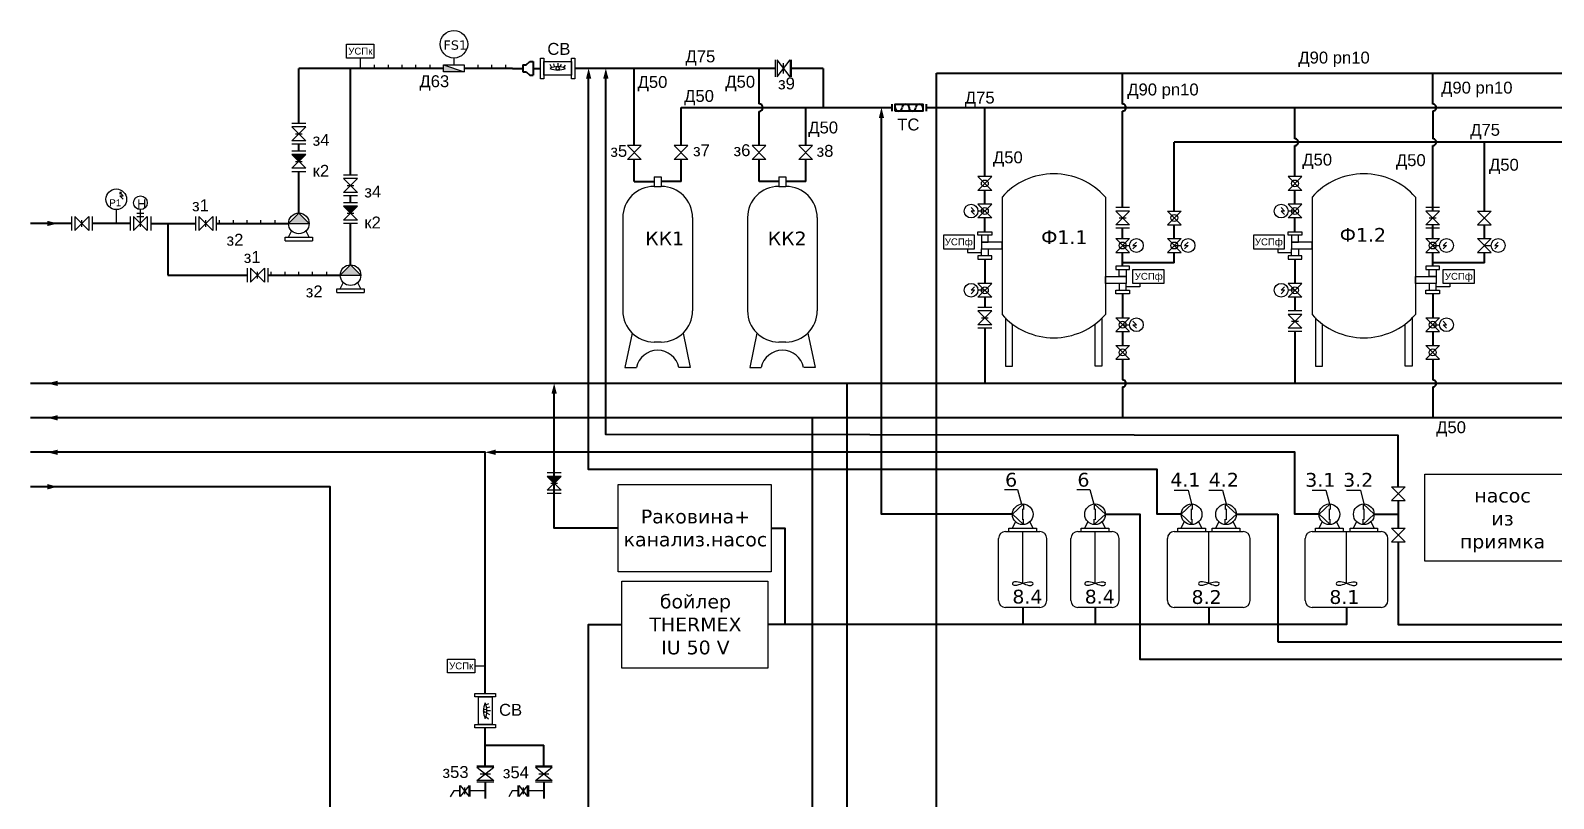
# Model space of a CAD drawing. Header units: millimetres. Extents: x 113402 to 208521, y -93000 to 13484.
# Drawn here: x 154900 to 177003, y -24023 to -12880 of the extents above; entities that cross this region are included whole.
import ezdxf

# ---------------------------------------------------------------- set-up
doc = ezdxf.new("R2010")
doc.units = ezdxf.units.MM
doc.layers.add('1', color=7, linetype='Continuous')
doc.layers.add('2', color=7, linetype='Continuous')
for name, color, linetype, lineweight in [('В10', 66, 'Continuous', 40), ('В30', 136, 'Continuous', 40), ('В50', 180, 'Continuous', 40), ('В60Н', 140, 'Continuous', 40), ('В90', 120, 'Continuous', 40), ('К20Н', 33, 'Continuous', 40), ('К30', 54, 'Continuous', 40), ('Р1', 202, 'Continuous', 40), ('Р4', 210, 'Continuous', 40)]:
    doc.layers.add(name, color=color, linetype=linetype, lineweight=lineweight)
for name, color, linetype, lineweight, true_color in [('В20', 7, 'Continuous', 40, 0x0a7800), ('К10', 7, 'Continuous', 40, 0xffbe00), ('Р2', 7, 'Continuous', 40, 0x991b1e), ('Р3', 7, 'Continuous', 40, 0xd19cc7)]:
    doc.layers.add(name, color=color, linetype=linetype, lineweight=lineweight, true_color=true_color)
doc.styles.get("Standard").update_dxf_attribs({"font": 'arial.ttf'})

msp = doc.modelspace()

# ---------------------------------------------------------------- hatches: boundary and pattern name
h = msp.add_hatch(color=256)
h.dxf.hatch_style = 1
h.paths.add_polyline_path([(158895, -14680), (158695, -14680), (158795, -14780)])
h = msp.add_hatch(color=256)
h.dxf.hatch_style = 1
h.paths.add_polyline_path([(159645, -15430), (159445, -15430), (159545, -15530)])
h = msp.add_hatch(color=256)
h.dxf.hatch_style = 1
h.paths.add_polyline_path([(158945, -15680), (158795, -15530), (158646, -15680)])
h = msp.add_hatch(color=256)
h.dxf.hatch_style = 1
h.paths.add_polyline_path([(159695, -16430), (159545, -16280), (159396, -16430)])
h = msp.add_hatch(color=256)
h.dxf.hatch_style = 1
h.paths.add_polyline_path([(162600, -19350), (162400, -19350), (162500, -19450)])
at = {"layer": '2', "ltscale": 0.5}
msp.add_hatch(color=256, dxfattribs=at).paths.add_polyline_path([(160895, -13380), (160895, -13480), (161195, -13480)])

# ---------------------------------------------------------------- linework, layer by layer
for p, q in [((159685, -13280), (159685, -13430)), ((159895, -13430), (159895, -13380)), ((160095, -13430), (160095, -13380)), ((160295, -13430), (160295, -13380)), ((160495, -13430), (160495, -13380)), ((160695, -13380), (160695, -13430)), ((161395, -13430), (161395, -13380)), ((161595, -13430), (161595, -13380)), ((161795, -13380), (161795, -13430)), ((158895, -14230), (158695, -14230)), ((158895, -14280), (158695, -14280)), ((158695, -14280), (158895, -14480)), ((158895, -14280), (158695, -14480)), ((158895, -14480), (158695, -14480)), ((158895, -14530), (158695, -14530)), ((158745, -14380), (158845, -14380)), ((163763, -14550), (163563, -14550)), ((163563, -14550), (163763, -14750)), ((163763, -14550), (163563, -14750)), ((164442, -14550), (164242, -14550)), ((164242, -14550), (164442, -14750)), ((164442, -14550), (164242, -14750)), ((165573, -14550), (165373, -14550)), ((165373, -14550), (165573, -14750)), ((165573, -14550), (165373, -14750)), ((166251, -14550), (166051, -14550)), ((166051, -14550), (166251, -14750)), ((166251, -14550), (166051, -14750)), ((158895, -14630), (158695, -14630)), ((158895, -14680), (158695, -14680)), ((158695, -14680), (158895, -14880)), ((158895, -14680), (158695, -14880)), ((158745, -14780), (158845, -14780)), ((163763, -14750), (163563, -14750)), ((164442, -14750), (164242, -14750)), ((165573, -14750), (165373, -14750)), ((166251, -14750), (166051, -14750)), ((158895, -14880), (158695, -14880)), ((158895, -14930), (158695, -14930)), ((159645, -14980), (159445, -14980)), ((168850, -15000), (168650, -15000)), ((168650, -15000), (168850, -15200)), ((168850, -15000), (168650, -15200)), ((173350, -15000), (173150, -15000)), ((173150, -15000), (173350, -15200)), ((173350, -15000), (173150, -15200)), ((156245, -15280), (156195, -15230)), ((159645, -15030), (159445, -15030)), ((159445, -15030), (159645, -15230)), ((159645, -15030), (159445, -15230)), ((159645, -15230), (159445, -15230)), ((159495, -15130), (159595, -15130)), ((168850, -15200), (168650, -15200)), ((173350, -15200), (173150, -15200)), ((156245, -15330), (156195, -15280)), ((156195, -15280), (156245, -15280)), ((159645, -15280), (159445, -15280)), ((159645, -15380), (159445, -15380)), ((159645, -15430), (159445, -15430)), ((159445, -15430), (159645, -15630)), ((159645, -15430), (159445, -15630)), ((168550, -15450), (168600, -15500)), ((168850, -15400), (168650, -15400)), ((168650, -15400), (168850, -15600)), ((168850, -15400), (168650, -15600)), ((170850, -15450), (170650, -15450)), ((173050, -15450), (173100, -15500)), ((173350, -15400), (173150, -15400)), ((173150, -15400), (173350, -15600)), ((173350, -15400), (173150, -15600)), ((175350, -15450), (175150, -15450)), ((155495, -15580), (155495, -15780)), ((155545, -15580), (155545, -15780)), ((155545, -15780), (155745, -15580)), ((155545, -15580), (155745, -15780)), ((155645, -15730), (155645, -15630)), ((155745, -15580), (155745, -15780)), ((155795, -15580), (155795, -15780)), ((156145, -15480), (156145, -15680)), ((156345, -15580), (156345, -15780)), ((156395, -15580), (156395, -15780)), ((156395, -15780), (156595, -15580)), ((156395, -15580), (156595, -15780)), ((156445, -15530), (156545, -15530)), ((156445, -15580), (156545, -15580)), ((156495, -15730), (156495, -15480)), ((156595, -15580), (156595, -15780)), ((156645, -15580), (156645, -15780)), ((157295, -15580), (157295, -15780)), ((157345, -15580), (157345, -15780)), ((157345, -15780), (157545, -15580)), ((157345, -15580), (157545, -15780)), ((157445, -15730), (157445, -15630)), ((157545, -15580), (157545, -15780)), ((157595, -15580), (157595, -15780)), ((157645, -15680), (157645, -15630)), ((157845, -15680), (157845, -15630)), ((158045, -15680), (158045, -15630)), ((158245, -15680), (158245, -15630)), ((158445, -15630), (158445, -15680)), ((158645, -15680), (158945, -15680)), ((159645, -15630), (159445, -15630)), ((159645, -15680), (159445, -15680)), ((159495, -15530), (159595, -15530)), ((168600, -15500), (168550, -15500)), ((168550, -15500), (168600, -15550)), ((168750, -15500), (168650, -15500)), ((168850, -15600), (168650, -15600)), ((170850, -15500), (170650, -15500)), ((170650, -15500), (170850, -15700)), ((170850, -15500), (170650, -15700)), ((170700, -15600), (170800, -15600)), ((171400, -15500), (171600, -15500)), ((171600, -15500), (171400, -15700)), ((171400, -15500), (171600, -15700)), ((173100, -15500), (173050, -15500)), ((173050, -15500), (173100, -15550)), ((173250, -15500), (173150, -15500)), ((173350, -15600), (173150, -15600)), ((175350, -15500), (175150, -15500)), ((175150, -15500), (175350, -15700)), ((175350, -15500), (175150, -15700)), ((175200, -15600), (175300, -15600)), ((175900, -15500), (176100, -15500)), ((176100, -15500), (175900, -15700)), ((175900, -15500), (176100, -15700)), ((158595, -15930), (158595, -15880)), ((158595, -15880), (158995, -15880)), ((158645, -15880), (158695, -15780)), ((158945, -15880), (158895, -15780)), ((158995, -15880), (158995, -15930)), ((170850, -15700), (170650, -15700)), ((170850, -15750), (170650, -15750)), ((170650, -15900), (170850, -15900)), ((170850, -15900), (170650, -16100)), ((170650, -15900), (170850, -16100)), ((171400, -15700), (171600, -15700)), ((171400, -15900), (171600, -15900)), ((171600, -15900), (171400, -16100)), ((171400, -15900), (171600, -16100)), ((175350, -15700), (175150, -15700)), ((175350, -15750), (175150, -15750)), ((175150, -15900), (175350, -15900)), ((175350, -15900), (175150, -16100)), ((175150, -15900), (175350, -16100)), ((175900, -15700), (176100, -15700)), ((175900, -15900), (176100, -15900)), ((176100, -15900), (175900, -16100)), ((175900, -15900), (176100, -16100)), ((158595, -15930), (158995, -15930)), ((168500, -16050), (168500, -16100)), ((168500, -16100), (168700, -16100)), ((170650, -16100), (170850, -16100)), ((170750, -16000), (170850, -16000)), ((170950, -15950), (170900, -16000)), ((170900, -16000), (170950, -16000)), ((170950, -16000), (170900, -16050)), ((171400, -16100), (171600, -16100)), ((171500, -16000), (171600, -16000)), ((171700, -15950), (171650, -16000)), ((171650, -16000), (171700, -16000)), ((171700, -16000), (171650, -16050)), ((173000, -16050), (173000, -16100)), ((173000, -16100), (173200, -16100)), ((175150, -16100), (175350, -16100)), ((175250, -16000), (175350, -16000)), ((175450, -15950), (175400, -16000)), ((175400, -16000), (175450, -16000)), ((175450, -16000), (175400, -16050)), ((175900, -16100), (176100, -16100)), ((176000, -16000), (176100, -16000)), ((176200, -15950), (176150, -16000)), ((176150, -16000), (176200, -16000)), ((176200, -16000), (176150, -16050)), ((158045, -16330), (158045, -16530)), ((158095, -16330), (158095, -16530)), ((158095, -16530), (158295, -16330)), ((158095, -16330), (158295, -16530)), ((158295, -16330), (158295, -16530)), ((158345, -16330), (158345, -16530)), ((158195, -16480), (158195, -16380)), ((158395, -16430), (158395, -16380)), ((158595, -16430), (158595, -16380)), ((158795, -16430), (158795, -16380)), ((158995, -16430), (158995, -16380)), ((159195, -16380), (159195, -16430)), ((159395, -16430), (159695, -16430)), ((159395, -16630), (159445, -16530)), ((159695, -16630), (159645, -16530)), ((168850, -16550), (168650, -16550)), ((168650, -16750), (168850, -16550)), ((168850, -16750), (168650, -16550)), ((171000, -16550), (171000, -16600)), ((173350, -16550), (173150, -16550)), ((173150, -16750), (173350, -16550)), ((173350, -16750), (173150, -16550)), ((175500, -16550), (175500, -16600)), ((159345, -16680), (159345, -16630)), ((159345, -16630), (159745, -16630)), ((159345, -16680), (159745, -16680)), ((159745, -16630), (159745, -16680)), ((168550, -16650), (168600, -16600)), ((168550, -16700), (168600, -16650)), ((168600, -16650), (168550, -16650)), ((168750, -16650), (168650, -16650)), ((168850, -16750), (168650, -16750)), ((171000, -16600), (170800, -16600)), ((173050, -16650), (173100, -16600)), ((173050, -16700), (173100, -16650)), ((173100, -16650), (173050, -16650)), ((173250, -16650), (173150, -16650)), ((173350, -16750), (173150, -16750)), ((175500, -16600), (175300, -16600)), ((168850, -16900), (168650, -16900)), ((168850, -16950), (168650, -16950)), ((168650, -16950), (168850, -17150)), ((168850, -16950), (168650, -17150)), ((173350, -16950), (173150, -16950)), ((173350, -17000), (173150, -17000)), ((173150, -17000), (173350, -17200)), ((173350, -17000), (173150, -17200)), ((168850, -17150), (168650, -17150)), ((168850, -17200), (168650, -17200)), ((168700, -17050), (168800, -17050)), ((170650, -17050), (170850, -17050)), ((170850, -17250), (170650, -17050)), ((170650, -17250), (170850, -17050)), ((170750, -17150), (170850, -17150)), ((170950, -17150), (170900, -17100)), ((170950, -17200), (170900, -17150)), ((170900, -17150), (170950, -17150)), ((173350, -17200), (173150, -17200)), ((173200, -17100), (173300, -17100)), ((175150, -17050), (175350, -17050)), ((175350, -17250), (175150, -17050)), ((175150, -17250), (175350, -17050)), ((175250, -17150), (175350, -17150)), ((175450, -17150), (175400, -17100)), ((175450, -17200), (175400, -17150)), ((175400, -17150), (175450, -17150)), ((170650, -17250), (170850, -17250)), ((170650, -17450), (170850, -17450)), ((170850, -17650), (170650, -17450)), ((170650, -17650), (170850, -17450)), ((173350, -17250), (173150, -17250)), ((175150, -17250), (175350, -17250)), ((175150, -17450), (175350, -17450)), ((175350, -17650), (175150, -17450)), ((175150, -17650), (175350, -17450)), ((170650, -17650), (170850, -17650)), ((175150, -17650), (175350, -17650)), ((162600, -19300), (162400, -19300)), ((162600, -19350), (162400, -19350)), ((162400, -19350), (162600, -19550)), ((162600, -19350), (162400, -19550)), ((162450, -19450), (162550, -19450)), ((162600, -19550), (162400, -19550)), ((162600, -19600), (162400, -19600)), ((174650, -19500), (174850, -19500)), ((174850, -19500), (174650, -19700)), ((174650, -19500), (174850, -19700)), ((174650, -19700), (174850, -19700)), ((169100, -20150), (169100, -20100)), ((169100, -20100), (169500, -20100)), ((169150, -20100), (169200, -20000)), ((169450, -20100), (169400, -20000)), ((169500, -20100), (169500, -20150)), ((170150, -20150), (170150, -20100)), ((170150, -20100), (170550, -20100)), ((170200, -20100), (170250, -20000)), ((170500, -20100), (170450, -20000)), ((170550, -20100), (170550, -20150)), ((171550, -20150), (171550, -20100)), ((171550, -20100), (171950, -20100)), ((171600, -20100), (171650, -20000)), ((171900, -20100), (171850, -20000)), ((171950, -20100), (171950, -20150)), ((172050, -20150), (172050, -20100)), ((172050, -20100), (172450, -20100)), ((172100, -20100), (172150, -20000)), ((172400, -20100), (172350, -20000)), ((172450, -20100), (172450, -20150)), ((173550, -20150), (173550, -20100)), ((173550, -20100), (173950, -20100)), ((173600, -20100), (173650, -20000)), ((173900, -20100), (173850, -20000)), ((173950, -20100), (173950, -20150)), ((174050, -20150), (174050, -20100)), ((174050, -20100), (174450, -20100)), ((174100, -20100), (174150, -20000)), ((174400, -20100), (174350, -20000)), ((174450, -20100), (174450, -20150)), ((174650, -20100), (174850, -20100)), ((174850, -20100), (174650, -20300)), ((174650, -20100), (174850, -20300)), ((168950, -21150), (168950, -20250)), ((169050, -20150), (169550, -20150)), ((169300, -20900), (169300, -20150)), ((169650, -21150), (169650, -20250)), ((170000, -21150), (170000, -20250)), ((170100, -20150), (170600, -20150)), ((170350, -20900), (170350, -20150)), ((170700, -21150), (170700, -20250)), ((171400, -21150), (171400, -20250)), ((171500, -20150), (172500, -20150)), ((172000, -20900), (172000, -20150)), ((172600, -21150), (172600, -20250)), ((173400, -21150), (173400, -20250)), ((173500, -20150), (174500, -20150)), ((174000, -20900), (174000, -20150)), ((174600, -21150), (174600, -20250)), ((174650, -20300), (174850, -20300)), ((169550, -21250), (169050, -21250)), ((170600, -21250), (170100, -21250)), ((172500, -21250), (171500, -21250)), ((174500, -21250), (173500, -21250)), ((161350, -22100), (161500, -22100))]:
    msp.add_line(p, q)
at = {"ltscale": 10}
for p, q in [((158795, -15530), (158646, -15680)), ((158795, -15530), (158945, -15680)), ((159545, -16280), (159396, -16430)), ((159545, -16280), (159695, -16430)), ((169150, -19900), (169311, -19750)), ((169300, -19981), (169300, -19819)), ((169311, -19750), (169311, -19832)), ((170500, -19900), (170339, -19750)), ((170339, -19750), (170339, -19831)), ((170350, -19819), (170350, -19981)), ((171600, -19900), (171761, -19750)), ((171750, -19981), (171750, -19819)), ((171761, -19750), (171761, -19832)), ((172400, -19900), (172239, -19750)), ((172239, -19750), (172239, -19831)), ((172250, -19819), (172250, -19981)), ((173600, -19900), (173761, -19750)), ((173750, -19981), (173750, -19819)), ((173761, -19750), (173761, -19832)), ((174400, -19900), (174239, -19750)), ((174239, -19750), (174239, -19831)), ((174250, -19819), (174250, -19981)), ((169150, -19900), (169311, -20050)), ((169311, -20050), (169311, -19969)), ((170500, -19900), (170339, -20050)), ((170339, -20050), (170339, -19968)), ((171600, -19900), (171761, -20050)), ((171761, -20050), (171761, -19969)), ((172400, -19900), (172239, -20050)), ((172239, -20050), (172239, -19968)), ((173600, -19900), (173761, -20050)), ((173761, -20050), (173761, -19969)), ((174400, -19900), (174239, -20050)), ((174239, -20050), (174239, -19968))]:
    msp.add_line(p, q, dxfattribs=at)
at = {"ltscale": 0.166667}
for p, q in [((169034, -19538), (169224, -19538)), ((170084, -19538), (170274, -19538)), ((171500, -19550), (171700, -19550)), ((172000, -19550), (172200, -19550)), ((173500, -19550), (173700, -19550)), ((174000, -19550), (174200, -19550))]:
    msp.add_line(p, q, dxfattribs=at)
at = {"ltscale": 0.4}
for p, q in [((169224, -19538), (169283, -19753)), ((170274, -19538), (170333, -19753)), ((171700, -19550), (171750, -19750)), ((172200, -19550), (172250, -19750)), ((173700, -19550), (173750, -19750)), ((174200, -19550), (174250, -19750))]:
    msp.add_line(p, q, dxfattribs=at)
for points in [[(159885, -13280), (159485, -13280), (159485, -13080), (159885, -13080)], [(168150, -16050), (168600, -16050), (168600, -15850), (168150, -15850)], [(172650, -16050), (173100, -16050), (173100, -15850), (172650, -15850)], [(171350, -16550), (170900, -16550), (170900, -16350), (171350, -16350)], [(175850, -16550), (175400, -16550), (175400, -16350), (175850, -16350)], [(175137, -19318), (177556, -19318), (177556, -20582), (175137, -20582)], [(163431, -19468), (165650, -19468), (165650, -20732), (163431, -20732)], [(163481, -20868), (165600, -20868), (165600, -22132), (163481, -22132)], [(161350, -22200), (160950, -22200), (160950, -22000), (161350, -22000)]]:
    msp.add_lwpolyline(points, close=True)
for centre, radius in [((156145, -15330), 150), ((168750, -15100), 50), ((173250, -15100), 50), ((156495, -15380), 100), ((168550, -15500), 100), ((168750, -15500), 50), ((173050, -15500), 100), ((173250, -15500), 50), ((158795, -15680), 150), ((171500, -15600), 50), ((170950, -16000), 100), ((171700, -16000), 100), ((175450, -16000), 100), ((176200, -16000), 100), ((170750, -16000), 50), ((171500, -16000), 50), ((175250, -16000), 50), ((159545, -16430), 150), ((168550, -16650), 100), ((173050, -16650), 100), ((168750, -16650), 50), ((173250, -16650), 50), ((170750, -17150), 50), ((170950, -17150), 100), ((175250, -17150), 50), ((175450, -17150), 100), ((170750, -17550), 50), ((175250, -17550), 50), ((169300, -19900), 150), ((170350, -19900), 150), ((171750, -19900), 150), ((172250, -19900), 150), ((173750, -19900), 150), ((174250, -19900), 150)]:
    msp.add_circle(centre, radius)
for centre, start, end in [((169050, -20250), 90, 180), ((169550, -20250), 0, 90), ((170100, -20250), 90, 180), ((170600, -20250), 0, 90), ((171500, -20250), 90, 180), ((172500, -20250), 0, 90), ((173500, -20250), 90, 180), ((174500, -20250), 0, 90), ((169050, -21150), 180, 270), ((169550, -21150), 270, 0), ((170100, -21150), 180, 270), ((170600, -21150), 270, 0), ((171500, -21150), 180, 270), ((172500, -21150), 270, 0), ((173500, -21150), 180, 270), ((174500, -21150), 270, 0)]:
    msp.add_arc(centre, 100, start, end)
at = {"ltscale": 50}
for centre, start, end in [((169169, -20905), 144.6538, 215.3462), ((169431, -20905), 324.6538, 35.3462), ((170219, -20905), 144.6538, 215.3462), ((170481, -20905), 324.6538, 35.3462), ((171869, -20905), 144.6538, 215.3462), ((172131, -20905), 324.6538, 35.3462), ((173869, -20905), 144.6538, 215.3462), ((174131, -20905), 324.6538, 35.3462)]:
    msp.add_arc(centre, 19, start, end, dxfattribs=at)
for points in [[(169300, -20900), (169211, -20880), (169156, -20891), (169154, -20894)], [(169300, -20900), (169211, -20931), (169156, -20920), (169154, -20916)], [(169300, -20900), (169389, -20880), (169444, -20891), (169446, -20894)], [(169300, -20900), (169389, -20931), (169444, -20920), (169446, -20916)], [(170350, -20900), (170261, -20880), (170206, -20891), (170204, -20894)], [(170350, -20900), (170261, -20931), (170206, -20920), (170204, -20916)], [(170350, -20900), (170439, -20880), (170494, -20891), (170496, -20894)], [(170350, -20900), (170439, -20931), (170494, -20920), (170496, -20916)], [(172000, -20900), (171911, -20880), (171856, -20891), (171854, -20894)], [(172000, -20900), (171911, -20931), (171856, -20920), (171854, -20916)], [(172000, -20900), (172089, -20880), (172144, -20891), (172146, -20894)], [(172000, -20900), (172089, -20931), (172144, -20920), (172146, -20916)], [(174000, -20900), (173911, -20880), (173856, -20891), (173854, -20894)], [(174000, -20900), (173911, -20931), (173856, -20920), (173854, -20916)], [(174000, -20900), (174089, -20880), (174144, -20891), (174146, -20894)], [(174000, -20900), (174089, -20931), (174144, -20920), (174146, -20916)]]:
    msp.add_spline(points, degree=3, dxfattribs=at)
at = {"layer": '1'}
for p, q in [((162462, -13412), (162444, -13376)), ((162505, -13402), (162495, -13363)), ((162552, -13355), (162552, -13405)), ((162588, -13403), (162608, -13368)), ((162642, -13417), (162666, -13384)), ((163950, -15004), (164054, -15004)), ((163950, -15004), (163950, -15143)), ((164054, -15004), (164054, -15143)), ((165760, -15004), (165864, -15004)), ((165760, -15004), (165760, -15143)), ((165864, -15004), (165864, -15143)), ((156195, -15230), (156220, -15230)), ((156220, -15230), (156195, -15230)), ((156195, -15230), (156195, -15255)), ((156195, -15255), (156220, -15230)), ((163950, -15143), (164054, -15143)), ((165760, -15143), (165864, -15143)), ((169000, -15298), (169000, -17000)), ((170500, -15298), (170500, -17000)), ((173500, -15298), (173500, -17000)), ((175000, -15298), (175000, -17000)), ((163497, -15596), (163497, -16946)), ((164508, -15596), (164508, -16946)), ((165306, -15596), (165306, -16946)), ((166318, -15596), (166318, -16946)), ((169050, -17050), (169050, -17750)), ((169150, -17750), (169150, -17150)), ((170350, -17750), (170350, -17150)), ((170450, -17054), (170450, -17750)), ((173550, -17050), (173550, -17750)), ((173650, -17750), (173650, -17150)), ((174850, -17750), (174850, -17150)), ((174950, -17054), (174950, -17750)), ((164054, -17400), (163950, -17400)), ((165864, -17400), (165760, -17400)), ((169050, -17750), (169150, -17750)), ((170450, -17750), (170350, -17750)), ((173550, -17750), (173650, -17750)), ((174950, -17750), (174850, -17750)), ((161518, -22660), (161554, -22643)), ((161575, -22750), (161525, -22750)), ((161528, -22704), (161567, -22694)), ((161513, -22840), (161546, -22865)), ((161527, -22787), (161562, -22806))]:
    msp.add_line(p, q, dxfattribs=at)
at = {"layer": '1', "ltscale": 0.166667}
for p, q in [((163632, -17270), (163528, -17768)), ((164372, -17270), (164476, -17768)), ((165442, -17270), (165338, -17768)), ((166182, -17270), (166286, -17768)), ((163528, -17768), (163693, -17768)), ((164476, -17768), (164311, -17768)), ((165338, -17768), (165503, -17768)), ((166286, -17768), (166121, -17768))]:
    msp.add_line(p, q, dxfattribs=at)
at = {"layer": '1', "color": 64}
for p, q in [((161125, -23832), (161125, -23994)), ((161138, -23994), (161138, -23832)), ((161265, -23832), (161138, -23994)), ((161138, -23832), (161265, -23994)), ((161201, -23865), (161201, -23962)), ((161201, -23865), (161201, -23962)), ((161265, -23994), (161265, -23832)), ((161278, -23832), (161278, -23994)), ((161975, -23832), (161975, -23994)), ((161988, -23994), (161988, -23832)), ((162115, -23832), (161988, -23994)), ((161988, -23832), (162115, -23994)), ((162051, -23865), (162051, -23962)), ((162051, -23865), (162051, -23962)), ((162115, -23994), (162115, -23832)), ((162128, -23832), (162128, -23994))]:
    msp.add_line(p, q, dxfattribs=at)
at = {"layer": '1', "color": 64, "ltscale": 0.4}
for p, q in [((161043, -23913), (160993, -24001)), ((161125, -23913), (161043, -23913)), ((161500, -23913), (161278, -23913)), ((161893, -23913), (161843, -24001)), ((161975, -23913), (161893, -23913)), ((162350, -23913), (162128, -23913))]:
    msp.add_line(p, q, dxfattribs=at)
at = {"layer": '1'}
for points in [[(162302, -13280), (162352, -13280), (162352, -13580), (162302, -13580)], [(162352, -13330), (162752, -13330), (162752, -13530), (162352, -13530)], [(162752, -13280), (162802, -13280), (162802, -13580), (162752, -13580)], [(168850, -15850), (168650, -15850), (168650, -15800), (168850, -15800)], [(168700, -15950), (168800, -15950), (168800, -15850), (168700, -15850)], [(173350, -15850), (173150, -15850), (173150, -15800), (173350, -15800)], [(173200, -15950), (173300, -15950), (173300, -15850), (173200, -15850)], [(168700, -16050), (169000, -16050), (169000, -15950), (168700, -15950)], [(168700, -16050), (168800, -16050), (168800, -16150), (168700, -16150)], [(173200, -16050), (173500, -16050), (173500, -15950), (173200, -15950)], [(173200, -16050), (173300, -16050), (173300, -16150), (173200, -16150)], [(168850, -16150), (168650, -16150), (168650, -16200), (168850, -16200)], [(170650, -16350), (170850, -16350), (170850, -16300), (170650, -16300)], [(170800, -16450), (170700, -16450), (170700, -16350), (170800, -16350)], [(173350, -16150), (173150, -16150), (173150, -16200), (173350, -16200)], [(175150, -16350), (175350, -16350), (175350, -16300), (175150, -16300)], [(175300, -16450), (175200, -16450), (175200, -16350), (175300, -16350)], [(170800, -16550), (170500, -16550), (170500, -16450), (170800, -16450)], [(170800, -16550), (170700, -16550), (170700, -16650), (170800, -16650)], [(175300, -16550), (175000, -16550), (175000, -16450), (175300, -16450)], [(175300, -16550), (175200, -16550), (175200, -16650), (175300, -16650)], [(170650, -16650), (170850, -16650), (170850, -16700), (170650, -16700)], [(175150, -16650), (175350, -16650), (175350, -16700), (175150, -16700)], [(161650, -22500), (161650, -22550), (161350, -22550), (161350, -22500)], [(161600, -22550), (161600, -22950), (161400, -22950), (161400, -22550)], [(161650, -22950), (161650, -23000), (161350, -23000), (161350, -22950)]]:
    msp.add_lwpolyline(points, close=True, dxfattribs=at)
for centre in [(162552, -13430), (161500, -22750)]:
    msp.add_circle(centre, 25, dxfattribs=at)
for centre, radius, start, end in [((162552, -13668), 263, 64.7203, 115.2797), ((162552, -13189), 266, 244.9424, 295.0576), ((169750, -15960), 1000, 41.4096, 138.5904), ((174250, -15960), 1000, 41.4096, 138.5904), ((163950, -15596), 454, 90, 180), ((164054, -15596), 454, 0, 90), ((165760, -15596), 454, 90, 180), ((165864, -15596), 454, 0, 90), ((163950, -16946), 454, 180, 270), ((164054, -16946), 454, 270, 0), ((165760, -16946), 454, 180, 270), ((165864, -16946), 454, 270, 0), ((169750, -16339), 1000, 221.4096, 318.5904), ((174250, -16339), 1000, 221.4096, 318.5904), ((161741, -22750), 266, 154.9424, 205.0576), ((161262, -22750), 263, 334.7203, 25.2797)]:
    msp.add_arc(centre, radius, start, end, dxfattribs=at)
at = {"layer": '1', "ltscale": 0.166667}
for centre in [(164002, -17836), (165812, -17836)]:
    msp.add_arc(centre, 316, 12.3418, 167.6582, dxfattribs=at)
at = {"layer": '2', "ltscale": 0.5}
for p, q in [((160895, -13380), (161195, -13480)), ((161045, -13276), (161045, -13380))]:
    msp.add_line(p, q, dxfattribs=at)
at = {"layer": '2'}
for p, q in [((165714, -13553), (165714, -13308)), ((165734, -13308), (165734, -13553)), ((165926, -13553), (165734, -13308)), ((165734, -13553), (165926, -13308)), ((165830, -13504), (165830, -13356)), ((165830, -13504), (165830, -13357)), ((165926, -13308), (165926, -13553)), ((165945, -13553), (165945, -13308)), ((161377, -23548), (161623, -23548)), ((161623, -23568), (161377, -23568)), ((161377, -23760), (161623, -23568)), ((161377, -23568), (161623, -23760)), ((162227, -23548), (162473, -23548)), ((162473, -23568), (162227, -23568)), ((162227, -23760), (162473, -23568)), ((162227, -23568), (162473, -23760)), ((161623, -23760), (161377, -23760)), ((161377, -23779), (161623, -23779)), ((161426, -23664), (161574, -23664)), ((161426, -23664), (161574, -23664)), ((162473, -23760), (162227, -23760)), ((162227, -23779), (162473, -23779)), ((162276, -23664), (162424, -23664)), ((162276, -23664), (162424, -23664))]:
    msp.add_line(p, q, dxfattribs=at)
at = {"layer": '2', "ltscale": 0.5}
msp.add_lwpolyline([(160895, -13380), (161195, -13380), (161195, -13480), (160895, -13480)], close=True, dxfattribs=at)
msp.add_circle((161045, -13080), 200, dxfattribs=at)
at = {"layer": 'В10'}
for p, q in [((159795, -13430), (158795, -13430)), ((158795, -14230), (158795, -13430)), ((159545, -14980), (159545, -13430)), ((160895, -13430), (159795, -13430)), ((161895, -13430), (161195, -13430)), ((161895, -13430), (162045, -13430)), ((162045, -13380), (162045, -13480)), ((162045, -13380), (162095, -13380)), ((162045, -13480), (162095, -13480)), ((162095, -13380), (162145, -13330)), ((162095, -13480), (162145, -13530)), ((162145, -13330), (162195, -13330)), ((162195, -13330), (162195, -13530)), ((162195, -13430), (162302, -13430)), ((165714, -13430), (162802, -13430)), ((163663, -14550), (163663, -13430)), ((165473, -13945), (165473, -13430)), ((166404, -13430), (165945, -13430)), ((165968, -13430), (165945, -13430)), ((166404, -13430), (166404, -14000)), ((162145, -13530), (162195, -13530)), ((165473, -14550), (165473, -14055)), ((158795, -14630), (158795, -14530)), ((163663, -15073), (163663, -14750)), ((165473, -15073), (165473, -14750)), ((158795, -15530), (158795, -14930)), ((163663, -15073), (163950, -15073)), ((165760, -15073), (165473, -15073)), ((159545, -15380), (159545, -15280)), ((155495, -15680), (154900, -15680)), ((156345, -15680), (155795, -15680)), ((156645, -15680), (157295, -15680)), ((156895, -15680), (156895, -16430)), ((157595, -15680), (158645, -15680)), ((159545, -16280), (159545, -15680)), ((156895, -16430), (158045, -16430)), ((158345, -16430), (159395, -16430))]:
    msp.add_line(p, q, dxfattribs=at)
msp.add_lwpolyline([(155145, -15680, 77, 0, 0), (155295, -15680, 0, 0, 0)], format="xyseb", dxfattribs=at)
at = {"layer": 'В10', "ltscale": 0.3}
msp.add_arc((165473, -14000), 54.7, 270, 90, dxfattribs=at)
at = {"layer": 'В20'}
for p, q in [((164342, -14550), (164342, -14000)), ((164342, -14000), (167400, -14000)), ((166151, -14550), (166151, -14000)), ((167400, -13950), (167400, -14050)), ((167900, -13950), (167900, -14050)), ((167900, -14000), (177750, -14000)), ((168750, -15000), (168750, -14000)), ((173250, -14450), (173250, -14000)), ((173250, -15000), (173250, -14550)), ((164342, -15073), (164342, -14750)), ((166151, -15073), (166151, -14750)), ((164342, -15073), (164054, -15073)), ((166151, -15073), (165864, -15073)), ((168750, -15400), (168750, -15200)), ((173250, -15400), (173250, -15200)), ((168750, -15800), (168750, -15600)), ((173250, -15800), (173250, -15600))]:
    msp.add_line(p, q, dxfattribs=at)
msp.add_lwpolyline([(167450, -14050), (167450, -13950), (167850, -13950), (167850, -14050)], close=True, dxfattribs=at)
for centre, start, end in [((167500, -14000), 180, 0), ((167600, -14000), 0, 180), ((167700, -14000), 180, 0), ((167800, -14000), 0, 180), ((173250, -14500), 269.7459, 90.2541)]:
    msp.add_arc(centre, 50, start, end, dxfattribs=at)
at = {"layer": 'В30'}
for p, q in [((171500, -15500), (171500, -14500)), ((182050, -14500), (171500, -14500)), ((176000, -15500), (176000, -14500)), ((171500, -15900), (171500, -15700)), ((176000, -15900), (176000, -15700)), ((171500, -16250), (171500, -16100)), ((176000, -16250), (176000, -16100)), ((171500, -16250), (170750, -16250)), ((176000, -16250), (175250, -16250))]:
    msp.add_line(p, q, dxfattribs=at)
at = {"layer": 'В50'}
for p, q in [((161500, -23548), (161500, -23000)), ((161500, -23250), (162350, -23250)), ((162350, -23548), (162350, -23250)), ((161500, -23779), (161500, -24023)), ((162350, -23779), (162350, -24023))]:
    msp.add_line(p, q, dxfattribs=at)
msp.add_lwpolyline([(161500, -22500), (161500, -19000), (154900, -19000)], dxfattribs=at)
msp.add_lwpolyline([(155295, -19000, 77, 0, 0), (155145, -19000, 0, 0, 0)], format="xyseb", dxfattribs=at)
at = {"layer": 'В60Н'}
for p, q in [((168050, -13500), (184750, -13500)), ((170750, -13950), (170750, -13500)), ((175250, -13950), (175250, -13500)), ((170750, -15450), (170750, -14050)), ((175250, -14050), (175250, -14450)), ((175250, -15500), (175250, -14550)), ((170750, -15900), (170750, -15750)), ((175250, -15900), (175250, -15700)), ((170750, -16300), (170750, -16100)), ((175250, -16300), (175250, -16100))]:
    msp.add_line(p, q, dxfattribs=at)
for points in [[(168050, -30250), (168050, -13500)], [(159248, -32500), (159248, -19500), (154900, -19500)]]:
    msp.add_lwpolyline(points, dxfattribs=at)
msp.add_lwpolyline([(155145, -19500, 77, 0, 0), (155295, -19500, 0, 0, 0)], format="xyseb", dxfattribs=at)
at = {"layer": 'В60Н', "ltscale": 0.3}
for centre in [(170750, -14000), (175250, -14000), (175250, -14500)]:
    msp.add_arc(centre, 50, 269.7459, 90.2541, dxfattribs=at)
at = {"layer": 'В90'}
for points in [[(165650, -20100), (165850, -20100), (165850, -21500)], [(174000, -21250), (174000, -21300), (174000, -21500), (165600, -21500)], [(169300, -21250), (169300, -21500)], [(170350, -21250), (170350, -21500)], [(172000, -21250), (172000, -21500)], [(162600, -29043), (163000, -29043), (163000, -21500), (163481, -21500)]]:
    msp.add_lwpolyline(points, dxfattribs=at)
at = {"layer": 'К10'}
for p, q in [((170750, -16700), (170750, -17050)), ((175250, -16700), (175250, -17050)), ((170750, -17250), (170750, -17450)), ((175250, -17250), (175250, -17450)), ((170750, -17650), (170750, -17950)), ((175250, -17650), (175250, -17950)), ((170750, -18050), (170750, -18500)), ((175250, -18050), (175250, -18500)), ((184750, -18500), (154900, -18500)), ((166250, -35250), (166250, -18500))]:
    msp.add_line(p, q, dxfattribs=at)
msp.add_lwpolyline([(155295, -18500, 77, 0, 0), (155145, -18500, 0, 0, 0)], format="xyseb", dxfattribs=at)
for centre in [(170750, -18000), (175250, -18000)]:
    msp.add_arc(centre, 50, 269.7459, 90.2541, dxfattribs=at)
at = {"layer": 'К20Н'}
for p, q in [((168750, -16200), (168750, -16550)), ((173250, -16200), (173250, -16550)), ((168750, -16750), (168750, -16900)), ((173250, -16750), (173250, -16950)), ((168750, -17200), (168750, -18000)), ((173250, -17250), (173250, -18000)), ((183000, -18000), (154900, -18000)), ((166750, -34750), (166750, -18000))]:
    msp.add_line(p, q, dxfattribs=at)
msp.add_lwpolyline([(155295, -18000, 77, 0, 0), (155145, -18000, 0, 0, 0)], format="xyseb", dxfattribs=at)
at = {"layer": 'К30'}
msp.add_lwpolyline([(162500, -18150, 77, 0, 0), (162500, -18000, 0, 0, 0)], format="xyseb", dxfattribs=at)
msp.add_lwpolyline([(163431, -20100), (162500, -20100), (162500, -18150)], dxfattribs=at)
at = {"layer": 'Р1'}
for p, q in [((174750, -19700), (174750, -20100)), ((174400, -19900), (174750, -19900))]:
    msp.add_line(p, q, dxfattribs=at)
for points in [[(163250, -13580, 77, 0, 0), (163250, -13430, 0, 0, 0)], [(161650, -19000, 77, 0, 0), (161500, -19000, 0, 0, 0)]]:
    msp.add_lwpolyline(points, format="xyseb", dxfattribs=at)
for points in [[(174750, -19500), (174750, -18758), (163250, -18742), (163250, -13580)], [(174750, -20300), (174750, -21500), (181250, -21500), (181250, -14650)], [(173600, -19900), (173250, -19900), (173250, -19000), (161650, -19000)]]:
    msp.add_lwpolyline(points, dxfattribs=at)
at = {"layer": 'Р2'}
msp.add_lwpolyline([(167250, -14150, 77, 0, 0), (167250, -14000, 0, 0, 0)], format="xyseb", dxfattribs=at)
msp.add_lwpolyline([(169150, -19900), (167250, -19900), (167250, -14150)], dxfattribs=at)
at = {"layer": 'Р3'}
for p, q in [((172400, -19900), (173000, -19900)), ((173000, -19900), (173000, -21750)), ((173000, -21750), (181500, -21750))]:
    msp.add_line(p, q, dxfattribs=at)
msp.add_lwpolyline([(163000, -13580, 77, 0, 0), (163000, -13430, 0, 0, 0)], format="xyseb", dxfattribs=at)
msp.add_lwpolyline([(171600, -19900), (171250, -19900), (171250, -19250), (163000, -19250), (163000, -13580)], dxfattribs=at)
at = {"layer": 'Р4'}
msp.add_lwpolyline([(170500, -19900), (171000, -19900), (171000, -22000), (181750, -22000), (181750, -14650)], dxfattribs=at)

# ---------------------------------------------------------------- texts
at = {"ltscale": 15, "char_height": 200, "width": 285.44, "attachment_point": 1}
for s, insert in [('{\\fVerdana|b0|i0|c204|p34;6}', (169044, -19298)), ('{\\fVerdana|b0|i0|c204|p34;6}', (170094, -19298)), ('{\\fVerdana|b0|i0|c204|p34;8.4}', (169150, -20994)), ('{\\fVerdana|b0|i0|c204|p34;8.4}', (170200, -20994))]:
    msp.add_mtext(s, dxfattribs=dict(at, insert=insert))
at = {"layer": '1'}
for s, width, insert, char_height, attachment_point in [('{\\fArial|b0|i0|c204|p34;УСПк}', 387.54, (159512, -13130), 100, 1), ('СВ', 11.42, (162401, -13061), 172.8, 1), ('Д75', 11.42, (164406, -13170), 172.8, 1), ('{\\fArial|b0|i0|c204|p34;Д}90 pn10', 1131.73, (173300, -13187), 172.8, 1), ('Д63', 11.42, (160545, -13530), 172.8, 1), ('Д50', 11.42, (163711, -13541), 172.8, 1), ('Д50', 11.42, (164984, -13538), 172.8, 1), ('з9', 11.42, (165749, -13562), 172.8, 1), ('{\\fArial|b0|i0|c204|p34;Д}90 pn10', 1131.73, (170817, -13650), 172.8, 1), ('{\\fArial|b0|i0|c204|p34;Д}90 pn10', 1131.73, (175372, -13623), 172.8, 1), ('Д50', 11.42, (164387, -13744), 172.8, 1), ('Д75', 11.42, (168460, -13767), 172.8, 1), ('Д50', 11.42, (166188, -14201), 172.8, 1), ('ТС', 11.42, (167479, -14158), 172.8, 1), ('Д75', 11.42, (175794, -14235), 172.8, 1), ('з4', 11.42, (158995, -14380), 172.8, 1), ('з5', 11.42, (163315, -14541), 172.8, 1), ('з7', 11.42, (164515, -14532), 172.8, 1), ('з6', 11.42, (165103, -14531), 172.8, 1), ('з8', 11.42, (166308, -14540), 172.8, 1), ('{\\fArial|b0|i0|c204|p34;Д}50', 11.42, (168868, -14635), 172.8, 1), ('{\\fArial|b0|i0|c204|p34;Д}50', 11.42, (173357, -14668), 172.8, 1), ('{\\fArial|b0|i0|c204|p34;Д}50', 11.42, (174716, -14675), 172.8, 1), ('{\\fArial|b0|i0|c204|p34;Д}50', 11.42, (176067, -14742), 172.8, 1), ('к2', 11.42, (158995, -14830), 172.8, 1), ('з4', 11.42, (159745, -15130), 172.8, 1), ('P1', 261.22, (156045, -15330), 100, 1), ('з1', 11.42, (157245, -15330), 172.8, 1), ('к2', 11.42, (159745, -15580), 172.8, 1), ('з2', 11.42, (157745, -15830), 172.8, 1), ('{\\fArial|b0|i0|c204|p34;УСПф}', 1131.73, (168574, -15897), 100, 3), ('{\\fArial|b0|i0|c204|p34;УСПф}', 1131.73, (173074, -15897), 100, 3), ('з1', 11.42, (157995, -16080), 172.8, 1), ('{\\fArial|b0|i0|c204|p34;УСПф}', 1131.73, (170926, -16397), 100, 1), ('{\\fArial|b0|i0|c204|p34;УСПф}', 1131.73, (175426, -16397), 100, 1), ('з2', 11.42, (158895, -16580), 172.8, 1), ('Д50', 11.42, (175300, -18550), 172.8, 1), ('{\\fArial|b0|i0|c204|p34;УСПк}', 387.54, (160976, -22049), 100, 1), ('СВ', 11.42, (161700, -22650), 172.8, 1), ('з53', 11.42, (160879, -23552), 172.8, 1), ('з54', 11.42, (161755, -23557), 172.8, 1)]:
    msp.add_mtext_dynamic_manual_height_columns(s, width=width, gutter_width=11.2, heights=[0], dxfattribs=dict(at, insert=insert, char_height=char_height, attachment_point=attachment_point))
at = {"layer": '1', "ltscale": 15, "char_height": 200}
for s, insert, width, attachment_point in [('{\\fVerdana|b0|i0|c204|p34;КК1}', (163822, -15798), 285.44, 1), ('{\\fVerdana|b0|i0|c204|p34;КК2}', (165599, -15798), 285.44, 1), ('{\\fVerdana|b0|i0|c204|p34;Ф\\fVerdana|b0|i0|c0|p34;1.1}', (169567, -15780), 285.44, 1), ('{\\fVerdana|b0|i0|c204|p34;Ф\\fVerdana|b0|i0|c0|p34;1.2}', (173900, -15746), 285.44, 1), ('{\\fVerdana|b0|i0|c204|p34;4.1}', (171442, -19298), 285.44, 1), ('{\\fVerdana|b0|i0|c204|p34;4.2}', (172000, -19298), 285.44, 1), ('{\\fVerdana|b0|i0|c204|p34;3.1}', (173400, -19300), 285.44, 1), ('{\\fVerdana|b0|i0|c204|p34;3.2}', (173950, -19300), 285.44, 1), ('{\\fVerdana|b0|i0|c204|p34;насос\\fVerdana|b0|i0|c0|p34;\\P\\fVerdana|b0|i0|c204|p34;из приямка}', (176263, -19990), 285.44, 5), ('{\\fVerdana|b0|i0|c204|p34;Раковина+\\Pканализ.насос}', (164550, -20100), 2330.68, 5), ('{\\fVerdana|b0|i0|c204|p34;8.2}', (171750, -21000), 285.44, 1), ('{\\fVerdana|b0|i0|c204|p34;8.1}', (173750, -21000), 285.44, 1), ('{\\fVerdana|b0|i0|c204|p34;бойлер\\fVerdana|b0|i0|c0|p34;\\PTHERMEX \\fVerdana|b0|i0|c204|p34;\\P\\fVerdana|b0|i0|c0|p34;IU 50 V}', (164550, -21500), 2572.66, 5)]:
    msp.add_mtext(s, dxfattribs=dict(at, insert=insert, width=width, attachment_point=attachment_point))
at = {"layer": '2', "ltscale": 15, "char_height": 134.4, "width": 274.02, "attachment_point": 1}
for s, insert in [('{\\fVerdana|b0|i0|c204|p34;FS1}', (160895, -13025)), ('{\\fVerdana|b0|i0|c204|p34;Н}', (156445, -15330))]:
    msp.add_mtext(s, dxfattribs=dict(at, insert=insert))

doc.saveas('drawing.dxf')
